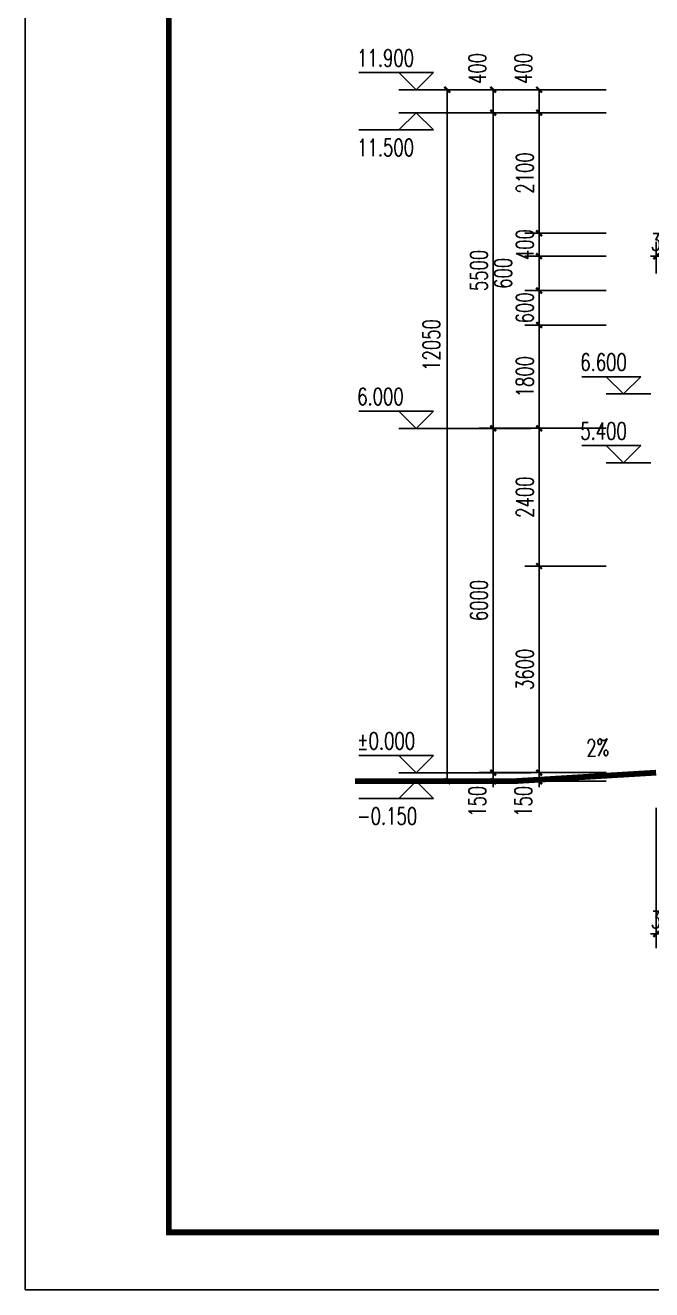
# Model space of a CAD drawing. Extents: x 63793 to 231107, y 20849 to 337643.
# Drawn here: x 124837 to 135749, y 166242 to 188275 of the extents above; entities that cross this region are included whole.
import ezdxf

# ---------------------------------------------------------------- set-up
doc = ezdxf.new("R2010")
doc.units = 0
doc.header["$LTSCALE"] = 1000
doc.header["$MEASUREMENT"] = 0
for name, color, linetype in [('AXIS', 3, 'Continuous'), ('DIM_ELEV', 3, 'Continuous'), ('DIM_SYMB', 3, 'Continuous'), ('PUB_DIM', 3, 'Continuous'), ('PUB_TEXT', 7, 'Continuous'), ('PUB_TITLE', 4, 'Continuous')]:
    doc.layers.add(name, color=color, linetype=linetype)
doc.styles.add('_TCH_DIM', font='SIMPLEX', dxfattribs={"bigfont": 'GBCBIG'})
doc.styles.add('_TCH_DIM_T3', font='SIMPLEX', dxfattribs={"width": 0.705882, "bigfont": 'GBCBIG'})
doc.dimstyles.new('_TCH_ARCH&&100', dxfattribs={"dimtxt": 297.5, "dimasz": 100, "dimexe": 250, "dimexo": 300, "dimgap": 100, "dimtad": 1, "dimdec": 0, "dimzin": 0, "dimdsep": 46, "dimtxsty": '_TCH_DIM_T3', "dimblk": 'ARCHTICK', "dimcen": 0.09, "dimclrt": 7, "dimazin": 2, "dimtfac": 1, "dimtdec": 0, "dimtix": 1, "dimtmove": 2, "dimatfit": 3, "dimfxl": 0, "dimtolj": 1, "dimtzin": 0, "dimarcsym": 0})

# ---------------------------------------------------------------- blocks, each defined once
blk = doc.blocks.new('_ArchTick')
at = {"color": 0, "linetype": 'ByBlock', "const_width": 0.4}
blk.add_lwpolyline([(-0.5, -0.5), (0.5, 0.5)], dxfattribs=at)
blk = doc.blocks.new('*D705')
at = {"layer": 'Defpoints', "color": 0, "transparency": 16777216}
for p in [(136176, 184250), (135826, 183652), (136176, 183652)]:
    blk.add_point(p, dxfattribs=at)
at = {"layer": 'PUB_DIM', "color": 0, "lineweight": -2, "transparency": 16777216}
for p, q in [((135826, 183952), (135826, 184500)), ((136176, 183952), (136176, 184500)), ((135826, 184250), (135726, 184250)), ((135826, 184250), (136176, 184250)), ((136176, 184250), (136276, 184250))]:
    blk.add_line(p, q, dxfattribs=at)
at = {"layer": 'PUB_DIM', "color": 0, "lineweight": -2, "transparency": 16777216, "xscale": 100, "yscale": 100, "zscale": 100}
blk.add_blockref('_ArchTick', (135826, 184250), dxfattribs=at)
at = {"layer": 'PUB_DIM', "color": 0, "lineweight": -2, "transparency": 16777216, "xscale": 100, "yscale": 100, "zscale": 100, "rotation": 180}
blk.add_blockref('_ArchTick', (136176, 184250), dxfattribs=at)
at = {"layer": 'PUB_DIM', "color": 7, "transparency": 16777216, "insert": (136001, 184499), "char_height": 297.5, "attachment_point": 5, "style": '_TCH_DIM_T3'}
blk.add_mtext('\\A1;350', dxfattribs=at)
blk = doc.blocks.new('*D1012')
at = {"layer": 'Defpoints', "color": 0, "transparency": 16777216}
for p in [(133787, 175252), (135258, 175252), (135258, 175102)]:
    blk.add_point(p, dxfattribs=at)
at = {"layer": 'PUB_DIM', "color": 0, "lineweight": -2, "transparency": 16777216}
for p, q in [((134958, 175252), (133537, 175252)), ((133787, 175252), (133787, 175352)), ((133787, 175102), (133787, 175252)), ((134958, 175102), (133537, 175102)), ((133787, 175102), (133787, 175002))]:
    blk.add_line(p, q, dxfattribs=at)
at = {"layer": 'PUB_DIM', "color": 0, "lineweight": -2, "transparency": 16777216, "xscale": 100, "yscale": 100, "zscale": 100}
for p, rotation in [((133787, 175252), 270), ((133787, 175102), 90)]:
    blk.add_blockref('_ArchTick', p, dxfattribs=dict(at, rotation=rotation))
at = {"layer": 'PUB_DIM', "color": 7, "transparency": 16777216, "insert": (133512, 174752), "char_height": 297.5, "attachment_point": 5, "rotation": 90, "style": '_TCH_DIM_T3'}
blk.add_mtext('\\A1;150', dxfattribs=at)
blk = doc.blocks.new('*D1013')
at = {"layer": 'Defpoints', "color": 0, "transparency": 16777216}
for p in [(133787, 178852), (135258, 178852), (135258, 175252)]:
    blk.add_point(p, dxfattribs=at)
at = {"layer": 'PUB_DIM', "color": 0, "lineweight": -2, "transparency": 16777216}
for p, q in [((134958, 178852), (133537, 178852)), ((133787, 175252), (133787, 178852)), ((134958, 175252), (133537, 175252))]:
    blk.add_line(p, q, dxfattribs=at)
at = {"layer": 'PUB_DIM', "color": 0, "lineweight": -2, "transparency": 16777216, "xscale": 100, "yscale": 100, "zscale": 100}
for p, rotation in [((133787, 178852), 90), ((133787, 175252), 270)]:
    blk.add_blockref('_ArchTick', p, dxfattribs=dict(at, rotation=rotation))
at = {"layer": 'PUB_DIM', "color": 7, "transparency": 16777216, "insert": (133539, 177052), "char_height": 297.5, "attachment_point": 5, "rotation": 90, "style": '_TCH_DIM_T3'}
blk.add_mtext('\\A1;3600', dxfattribs=at)
blk = doc.blocks.new('*D1014')
at = {"layer": 'Defpoints', "color": 0, "transparency": 16777216}
for p in [(133787, 181252), (135258, 181252), (135258, 178852)]:
    blk.add_point(p, dxfattribs=at)
at = {"layer": 'PUB_DIM', "color": 0, "lineweight": -2, "transparency": 16777216}
for p, q in [((134958, 181252), (133537, 181252)), ((133787, 178852), (133787, 181252)), ((134958, 178852), (133537, 178852))]:
    blk.add_line(p, q, dxfattribs=at)
at = {"layer": 'PUB_DIM', "color": 0, "lineweight": -2, "transparency": 16777216, "xscale": 100, "yscale": 100, "zscale": 100}
for p, rotation in [((133787, 181252), 90), ((133787, 178852), 270)]:
    blk.add_blockref('_ArchTick', p, dxfattribs=dict(at, rotation=rotation))
at = {"layer": 'PUB_DIM', "color": 7, "transparency": 16777216, "insert": (133539, 180052), "char_height": 297.5, "attachment_point": 5, "rotation": 90, "style": '_TCH_DIM_T3'}
blk.add_mtext('\\A1;2400', dxfattribs=at)
blk = doc.blocks.new('*D1015')
at = {"layer": 'Defpoints', "color": 0, "transparency": 16777216}
for p in [(133787, 183052), (135258, 183052), (135258, 181252)]:
    blk.add_point(p, dxfattribs=at)
at = {"layer": 'PUB_DIM', "color": 0, "lineweight": -2, "transparency": 16777216}
for p, q in [((134958, 183052), (133537, 183052)), ((133787, 181252), (133787, 183052)), ((134958, 181252), (133537, 181252))]:
    blk.add_line(p, q, dxfattribs=at)
at = {"layer": 'PUB_DIM', "color": 0, "lineweight": -2, "transparency": 16777216, "xscale": 100, "yscale": 100, "zscale": 100}
for p, rotation in [((133787, 183052), 90), ((133787, 181252), 270)]:
    blk.add_blockref('_ArchTick', p, dxfattribs=dict(at, rotation=rotation))
at = {"layer": 'PUB_DIM', "color": 7, "transparency": 16777216, "insert": (133539, 182152), "char_height": 297.5, "attachment_point": 5, "rotation": 90, "style": '_TCH_DIM_T3'}
blk.add_mtext('\\A1;1800', dxfattribs=at)
blk = doc.blocks.new('*D1016')
at = {"layer": 'Defpoints', "color": 0, "transparency": 16777216}
for p in [(133787, 183652), (135258, 183652), (135258, 183052)]:
    blk.add_point(p, dxfattribs=at)
at = {"layer": 'PUB_DIM', "color": 0, "lineweight": -2, "transparency": 16777216}
for p, q in [((133787, 183652), (133787, 183752)), ((134958, 183652), (133537, 183652)), ((133787, 183052), (133787, 183652)), ((134958, 183052), (133537, 183052)), ((133787, 183052), (133787, 182952))]:
    blk.add_line(p, q, dxfattribs=at)
at = {"layer": 'PUB_DIM', "color": 0, "lineweight": -2, "transparency": 16777216, "xscale": 100, "yscale": 100, "zscale": 100}
for p, rotation in [((133787, 183652), 270), ((133787, 183052), 90)]:
    blk.add_blockref('_ArchTick', p, dxfattribs=dict(at, rotation=rotation))
at = {"layer": 'PUB_DIM', "color": 7, "transparency": 16777216, "insert": (133539, 183352), "char_height": 297.5, "attachment_point": 5, "rotation": 90, "style": '_TCH_DIM_T3'}
blk.add_mtext('\\A1;600', dxfattribs=at)
blk = doc.blocks.new('*D1017')
at = {"layer": 'Defpoints', "color": 0, "transparency": 16777216}
for p in [(133787, 184252), (135258, 184252), (135258, 183652)]:
    blk.add_point(p, dxfattribs=at)
at = {"layer": 'PUB_DIM', "color": 0, "lineweight": -2, "transparency": 16777216}
for p, q in [((134958, 184252), (133537, 184252)), ((133787, 183652), (133787, 184252)), ((134958, 183652), (133537, 183652))]:
    blk.add_line(p, q, dxfattribs=at)
at = {"layer": 'PUB_DIM', "color": 0, "lineweight": -2, "transparency": 16777216, "xscale": 100, "yscale": 100, "zscale": 100}
for p, rotation in [((133787, 184252), 90), ((133787, 183652), 270)]:
    blk.add_blockref('_ArchTick', p, dxfattribs=dict(at, rotation=rotation))
at = {"layer": 'PUB_DIM', "color": 7, "transparency": 16777216, "insert": (133162, 183952), "char_height": 297.5, "attachment_point": 5, "rotation": 90, "style": '_TCH_DIM_T3'}
blk.add_mtext('\\A1;600', dxfattribs=at)
blk = doc.blocks.new('*D1018')
at = {"layer": 'Defpoints', "color": 0, "transparency": 16777216}
for p in [(133787, 184652), (135258, 184652), (135258, 184252)]:
    blk.add_point(p, dxfattribs=at)
at = {"layer": 'PUB_DIM', "color": 0, "lineweight": -2, "transparency": 16777216}
for p, q in [((134958, 184652), (133537, 184652)), ((133787, 184652), (133787, 184752)), ((133787, 184252), (133787, 184652)), ((134958, 184252), (133537, 184252)), ((133787, 184252), (133787, 184152))]:
    blk.add_line(p, q, dxfattribs=at)
at = {"layer": 'PUB_DIM', "color": 0, "lineweight": -2, "transparency": 16777216, "xscale": 100, "yscale": 100, "zscale": 100}
for p, rotation in [((133787, 184652), 270), ((133787, 184252), 90)]:
    blk.add_blockref('_ArchTick', p, dxfattribs=dict(at, rotation=rotation))
at = {"layer": 'PUB_DIM', "color": 7, "transparency": 16777216, "insert": (133539, 184452), "char_height": 297.5, "attachment_point": 5, "rotation": 90, "style": '_TCH_DIM_T3'}
blk.add_mtext('\\A1;400', dxfattribs=at)
blk = doc.blocks.new('*D1019')
at = {"layer": 'Defpoints', "color": 0, "transparency": 16777216}
for p in [(133787, 186752), (135258, 186752), (135258, 184652)]:
    blk.add_point(p, dxfattribs=at)
at = {"layer": 'PUB_DIM', "color": 0, "lineweight": -2, "transparency": 16777216}
for p, q in [((134958, 186752), (133537, 186752)), ((133787, 184652), (133787, 186752)), ((134958, 184652), (133537, 184652))]:
    blk.add_line(p, q, dxfattribs=at)
at = {"layer": 'PUB_DIM', "color": 0, "lineweight": -2, "transparency": 16777216, "xscale": 100, "yscale": 100, "zscale": 100}
for p, rotation in [((133787, 186752), 90), ((133787, 184652), 270)]:
    blk.add_blockref('_ArchTick', p, dxfattribs=dict(at, rotation=rotation))
at = {"layer": 'PUB_DIM', "color": 7, "transparency": 16777216, "insert": (133539, 185702), "char_height": 297.5, "attachment_point": 5, "rotation": 90, "style": '_TCH_DIM_T3'}
blk.add_mtext('\\A1;2100', dxfattribs=at)
blk = doc.blocks.new('*D1020')
at = {"layer": 'Defpoints', "color": 0, "transparency": 16777216}
for p in [(133787, 187152), (135258, 187152), (135258, 186752)]:
    blk.add_point(p, dxfattribs=at)
at = {"layer": 'PUB_DIM', "color": 0, "lineweight": -2, "transparency": 16777216}
for p, q in [((134958, 187152), (133537, 187152)), ((133787, 186752), (133787, 187152)), ((134958, 186752), (133537, 186752))]:
    blk.add_line(p, q, dxfattribs=at)
at = {"layer": 'PUB_DIM', "color": 0, "lineweight": -2, "transparency": 16777216, "xscale": 100, "yscale": 100, "zscale": 100}
for p, rotation in [((133787, 187152), 90), ((133787, 186752), 270)]:
    blk.add_blockref('_ArchTick', p, dxfattribs=dict(at, rotation=rotation))
at = {"layer": 'PUB_DIM', "color": 7, "transparency": 16777216, "insert": (133512, 187522), "char_height": 297.5, "attachment_point": 5, "rotation": 90, "style": '_TCH_DIM_T3'}
blk.add_mtext('\\A1;400', dxfattribs=at)
blk = doc.blocks.new('*D1021')
at = {"layer": 'AXIS', "color": 0, "lineweight": -2, "transparency": 16777216}
for p, q in [((133948, 187152), (131937, 187152)), ((132187, 175102), (132187, 187152)), ((133948, 175102), (131937, 175102))]:
    blk.add_line(p, q, dxfattribs=at)
at = {"layer": 'Defpoints', "color": 0, "transparency": 16777216}
for p in [(132187, 187152), (134248, 187152), (134248, 175102)]:
    blk.add_point(p, dxfattribs=at)
at = {"layer": 'AXIS', "color": 0, "lineweight": -2, "transparency": 16777216, "xscale": 100, "yscale": 100, "zscale": 100}
for p, rotation in [((132187, 187152), 90), ((132187, 175102), 270)]:
    blk.add_blockref('_ArchTick', p, dxfattribs=dict(at, rotation=rotation))
at = {"layer": 'AXIS', "color": 7, "transparency": 16777216, "insert": (131912, 182704), "char_height": 297.5, "attachment_point": 5, "rotation": 90, "style": '_TCH_DIM_T3'}
blk.add_mtext('\\A1;12050', dxfattribs=at)
blk = doc.blocks.new('*D1022')
at = {"layer": 'AXIS', "color": 0, "lineweight": -2, "transparency": 16777216}
for p, q in [((133929, 175252), (132737, 175252)), ((132987, 175252), (132987, 175352)), ((132987, 175102), (132987, 175252)), ((133929, 175102), (132737, 175102)), ((132987, 175102), (132987, 175002))]:
    blk.add_line(p, q, dxfattribs=at)
at = {"layer": 'Defpoints', "color": 0, "transparency": 16777216}
for p in [(132987, 175252), (134229, 175252), (134229, 175102)]:
    blk.add_point(p, dxfattribs=at)
at = {"layer": 'AXIS', "color": 0, "lineweight": -2, "transparency": 16777216, "xscale": 100, "yscale": 100, "zscale": 100}
for p, rotation in [((132987, 175252), 270), ((132987, 175102), 90)]:
    blk.add_blockref('_ArchTick', p, dxfattribs=dict(at, rotation=rotation))
at = {"layer": 'AXIS', "color": 7, "transparency": 16777216, "insert": (132712, 174752), "char_height": 297.5, "attachment_point": 5, "rotation": 90, "style": '_TCH_DIM_T3'}
blk.add_mtext('\\A1;150', dxfattribs=at)
blk = doc.blocks.new('*D1023')
at = {"layer": 'AXIS', "color": 0, "lineweight": -2, "transparency": 16777216}
for p, q in [((133929, 181252), (132737, 181252)), ((132987, 175252), (132987, 181252)), ((133929, 175252), (132737, 175252))]:
    blk.add_line(p, q, dxfattribs=at)
at = {"layer": 'Defpoints', "color": 0, "transparency": 16777216}
for p in [(132987, 181252), (134229, 181252), (134229, 175252)]:
    blk.add_point(p, dxfattribs=at)
at = {"layer": 'AXIS', "color": 0, "lineweight": -2, "transparency": 16777216, "xscale": 100, "yscale": 100, "zscale": 100}
for p, rotation in [((132987, 181252), 90), ((132987, 175252), 270)]:
    blk.add_blockref('_ArchTick', p, dxfattribs=dict(at, rotation=rotation))
at = {"layer": 'AXIS', "color": 7, "transparency": 16777216, "insert": (132739, 178252), "char_height": 297.5, "attachment_point": 5, "rotation": 90, "style": '_TCH_DIM_T3'}
blk.add_mtext('\\A1;6000', dxfattribs=at)
blk = doc.blocks.new('*D1024')
at = {"layer": 'AXIS', "color": 0, "lineweight": -2, "transparency": 16777216}
for p, q in [((133929, 186752), (132737, 186752)), ((132987, 181252), (132987, 186752)), ((133929, 181252), (132737, 181252))]:
    blk.add_line(p, q, dxfattribs=at)
at = {"layer": 'Defpoints', "color": 0, "transparency": 16777216}
for p in [(132987, 186752), (134229, 186752), (134229, 181252)]:
    blk.add_point(p, dxfattribs=at)
at = {"layer": 'AXIS', "color": 0, "lineweight": -2, "transparency": 16777216, "xscale": 100, "yscale": 100, "zscale": 100}
for p, rotation in [((132987, 186752), 90), ((132987, 181252), 270)]:
    blk.add_blockref('_ArchTick', p, dxfattribs=dict(at, rotation=rotation))
at = {"layer": 'AXIS', "color": 7, "transparency": 16777216, "insert": (132739, 184002), "char_height": 297.5, "attachment_point": 5, "rotation": 90, "style": '_TCH_DIM_T3'}
blk.add_mtext('\\A1;5500', dxfattribs=at)
blk = doc.blocks.new('*D1025')
at = {"layer": 'AXIS', "color": 0, "lineweight": -2, "transparency": 16777216}
for p, q in [((133929, 187152), (132737, 187152)), ((132987, 186752), (132987, 187152)), ((133929, 186752), (132737, 186752))]:
    blk.add_line(p, q, dxfattribs=at)
at = {"layer": 'Defpoints', "color": 0, "transparency": 16777216}
for p in [(132987, 187152), (134229, 187152), (134229, 186752)]:
    blk.add_point(p, dxfattribs=at)
at = {"layer": 'AXIS', "color": 0, "lineweight": -2, "transparency": 16777216, "xscale": 100, "yscale": 100, "zscale": 100}
for p, rotation in [((132987, 187152), 90), ((132987, 186752), 270)]:
    blk.add_blockref('_ArchTick', p, dxfattribs=dict(at, rotation=rotation))
at = {"layer": 'AXIS', "color": 7, "transparency": 16777216, "insert": (132712, 187522), "char_height": 297.5, "attachment_point": 5, "rotation": 90, "style": '_TCH_DIM_T3'}
blk.add_mtext('\\A1;400', dxfattribs=at)
blk = doc.blocks.new('*D1034')
at = {"layer": 'AXIS', "color": 0, "lineweight": -2, "transparency": 16777216}
for p, q in [((135826, 174641), (135826, 172191)), ((136176, 174641), (136176, 172191)), ((135826, 172441), (135726, 172441)), ((135826, 172441), (136176, 172441)), ((136176, 172441), (136276, 172441))]:
    blk.add_line(p, q, dxfattribs=at)
at = {"layer": 'Defpoints', "color": 0, "transparency": 16777216}
for p in [(135826, 174941), (136176, 174941), (136176, 172441)]:
    blk.add_point(p, dxfattribs=at)
at = {"layer": 'AXIS', "color": 0, "lineweight": -2, "transparency": 16777216, "xscale": 100, "yscale": 100, "zscale": 100}
blk.add_blockref('_ArchTick', (135826, 172441), dxfattribs=at)
at = {"layer": 'AXIS', "color": 0, "lineweight": -2, "transparency": 16777216, "xscale": 100, "yscale": 100, "zscale": 100, "rotation": 180}
blk.add_blockref('_ArchTick', (136176, 172441), dxfattribs=at)
at = {"layer": 'AXIS', "color": 7, "transparency": 16777216, "insert": (136001, 172690), "char_height": 297.5, "attachment_point": 5, "style": '_TCH_DIM_T3'}
blk.add_mtext('\\A1;350', dxfattribs=at)

msp = doc.modelspace()

# ---------------------------------------------------------------- linework, layer by layer
at = {"const_width": 100}
msp.add_lwpolyline([(135825.6, 175251.8), (133325.6, 175101.8), (130581.1, 175101.8)], dxfattribs=at)
at = {"layer": 'DIM_ELEV'}
for p, q in [((131945.3, 187451.8), (130649.2, 187451.8)), ((131645.3, 187151.8), (131345.3, 187451.8)), ((131645.3, 187151.8), (131945.3, 187451.8)), ((133643, 187151.8), (131345.3, 187151.8)), ((131645.3, 186751.8), (131345.3, 186451.8)), ((133643, 186751.8), (131345.3, 186751.8)), ((131645.3, 186751.8), (131945.3, 186451.8)), ((131945.3, 186451.8), (130649.2, 186451.8)), ((135557.2, 182151.8), (134534.4, 182151.8)), ((135257.2, 181851.8), (134957.2, 182151.8)), ((135257.2, 181851.8), (135557.2, 182151.8)), ((135735.9, 181851.8), (134957.2, 181851.8)), ((131945.3, 181551.8), (130649.2, 181551.8)), ((131645.3, 181251.8), (131345.3, 181551.8)), ((131645.3, 181251.8), (131945.3, 181551.8)), ((133643, 181251.8), (131345.3, 181251.8)), ((135557.2, 180951.8), (134534.4, 180951.8)), ((135257.2, 180651.8), (134957.2, 180951.8)), ((135257.2, 180651.8), (135557.2, 180951.8)), ((135735.9, 180651.8), (134957.2, 180651.8)), ((131945.3, 175551.8), (130649.2, 175551.8)), ((131645.3, 175251.8), (131345.3, 175551.8)), ((131645.3, 175251.8), (131945.3, 175551.8)), ((133643, 175251.8), (131345.3, 175251.8)), ((131645.3, 175101.8), (131345.3, 174801.8)), ((133643, 175101.8), (131345.3, 175101.8)), ((131645.3, 175101.8), (131945.3, 174801.8)), ((131945.3, 174801.8), (130649.2, 174801.8))]:
    msp.add_line(p, q, dxfattribs=at)
at = {"layer": 'DIM_SYMB'}
msp.add_lwpolyline([(135313.1, 175458.2, 0, 0, 0), (134611.3, 175425.6, 80, 0, 0), (134311.6, 175411.7, 0, 0, 0)], format="xyseb", dxfattribs=at)
at = {"layer": 'PUB_TITLE'}
msp.add_lwpolyline([(124837.4, 166242.4), (214037.4, 166242.4), (214037.4, 208242.4), (124837.4, 208242.4)], close=True, dxfattribs=at)
at = {"layer": 'PUB_TITLE', "const_width": 100}
msp.add_lwpolyline([(127337.4, 167242.4), (213037.4, 167242.4), (213037.4, 207242.4), (127337.4, 207242.4)], close=True, dxfattribs=at)

# ---------------------------------------------------------------- texts
at = {"layer": 'PUB_TEXT', "style": '_TCH_DIM', "width": 0.705882}
for s, p in [('11.900', (130619.2, 187556.8)), ('11.500', (130619.2, 185996.8)), ('6.600', (134504.4, 182256.8)), ('6.000', (130619.2, 181656.8)), ('5.400', (134504.4, 181056.8)), ('%%P0.000', (130619.2, 175656.8)), ('-0.150', (130619.2, 174346.8))]:
    msp.add_text(s, height=297.5, dxfattribs=at).set_placement(p)
msp.add_text('2%%%', height=297.5, rotation=2.65746, dxfattribs=at).set_placement((134617.7, 175531))

# ---------------------------------------------------------------- dimensions: what is measured, and where the dimension line sits
at = {"layer": 'AXIS'}
for base, p1, p2, text, picture, middle in [((132987.4, 187151.8), (134229.3, 186751.8), (134229.3, 187151.8), '400', '*D1025', (132712.4, 187521.8)), ((132187.4, 187151.8), (134247.9, 175101.8), (134247.9, 187151.8), '12050', '*D1021', (131912.4, 182704.4)), ((132987.4, 175251.8), (134229.3, 175101.8), (134229.3, 175251.8), '150', '*D1022', (132712.4, 174751.8))]:
    dim = msp.add_linear_dim(base=base, p1=p1, p2=p2, angle=90, text=text, dimstyle='_TCH_ARCH&&100', dxfattribs=at)
    dim.commit()
    dim.dimension.update_dxf_attribs({"geometry": picture, "text_midpoint": middle, "dimtype": 129})
for p1, p2, distance, text, picture, middle in [((134229.3, 181251.8), (134229.3, 186751.8), 1242, '5500', '*D1024', (132738.6, 184001.8)), ((134229.3, 175251.8), (134229.3, 181251.8), 1242, '6000', '*D1023', (132738.6, 178251.8)), ((135825.6, 174941.1), (136175.6, 174941.1), -2500, '350', '*D1034', (136000.6, 172689.9))]:
    dim = msp.add_aligned_dim(p1=p1, p2=p2, distance=distance, text=text, dimstyle='_TCH_ARCH&&100', dxfattribs=at)
    dim.commit()
    dim.dimension.update_dxf_attribs({"geometry": picture, "text_midpoint": middle})
at = {"layer": 'PUB_DIM'}
for base, p1, p2, text, picture, middle in [((133787.3, 187151.8), (135258.4, 186751.8), (135258.4, 187151.8), '400', '*D1020', (133512.3, 187521.8)), ((133787.3, 184251.8), (135258.4, 183651.8), (135258.4, 184251.8), '600', '*D1017', (133162.3, 183951.8)), ((133787.3, 175251.8), (135258.4, 175101.8), (135258.4, 175251.8), '150', '*D1012', (133512.3, 174751.8))]:
    dim = msp.add_linear_dim(base=base, p1=p1, p2=p2, angle=90, text=text, dimstyle='_TCH_ARCH&&100', dxfattribs=at)
    dim.commit()
    dim.dimension.update_dxf_attribs({"geometry": picture, "text_midpoint": middle, "dimtype": 129})
for p1, p2, distance, text, picture, middle in [((135258.4, 184651.8), (135258.4, 186751.8), 1471.1, '2100', '*D1019', (133538.6, 185701.8)), ((135258.4, 184251.8), (135258.4, 184651.8), 1471.1, '400', '*D1018', (133538.6, 184451.8)), ((135825.6, 183651.8), (136175.6, 183651.8), 598.6, '350', '*D705', (136000.6, 184499.1)), ((135258.4, 183051.8), (135258.4, 183651.8), 1471.1, '600', '*D1016', (133538.6, 183351.8)), ((135258.4, 181251.8), (135258.4, 183051.8), 1471.1, '1800', '*D1015', (133538.6, 182151.8)), ((135258.4, 178851.8), (135258.4, 181251.8), 1471.1, '2400', '*D1014', (133538.6, 180051.8)), ((135258.4, 175251.8), (135258.4, 178851.8), 1471.1, '3600', '*D1013', (133538.6, 177051.8))]:
    dim = msp.add_aligned_dim(p1=p1, p2=p2, distance=distance, text=text, dimstyle='_TCH_ARCH&&100', dxfattribs=at)
    dim.commit()
    dim.dimension.update_dxf_attribs({"geometry": picture, "text_midpoint": middle})

doc.saveas('drawing.dxf')
